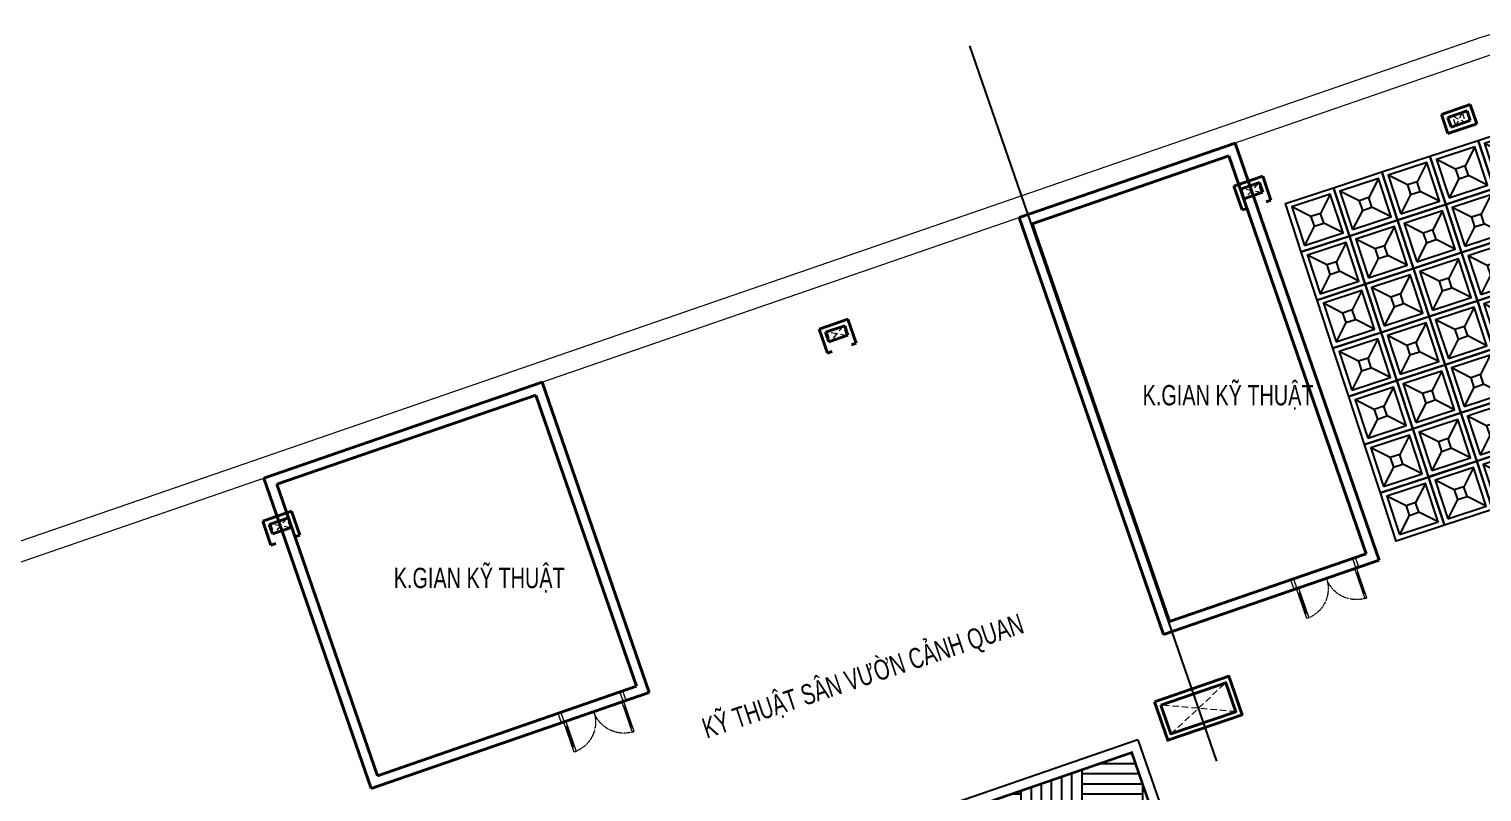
# Model space of a CAD drawing. Header units: millimetres. Extents: x -1307397 to 11565522512, y -626897 to 1138105.
# Drawn here: x 98047 to 126682, y 21840 to 36880 of the extents above; entities that cross this region are included whole.
import ezdxf
from ezdxf.enums import TextEntityAlignment as Align

# ---------------------------------------------------------------- set-up
doc = ezdxf.new("R2010")
doc.units = ezdxf.units.MM
doc.header["$MEASUREMENT"] = 0
for name, pattern in [('HIDDEN', [0.375, 0.25, -0.125]), ('Xref_NT1+NT2_MBDV Cot vach_220729$0$CENTERX2', [4, 2.5, -0.5, 0.5, -0.5]), ('Xref_ST_MBDV Cot vach 30.7.2022$0$HIDDEN2', [0.1875, 0.125, -0.0625])]:
    doc.linetypes.add(name, pattern=pattern)
for name, color, linetype in [('1-CAPLANH', 4, 'Continuous'), ('ccu12-Thay', 7, 'Continuous'), ('KT-Net manh', 139, 'Continuous'), ('KT-Tuong', 1, 'Continuous'), ('THAY', 8, 'Continuous'), ('THIET BI', 13, 'Continuous'), ('Xref_NT1+NT2_MBDV Cot vach_220729$0$KT-Text', 7, 'Continuous'), ('Xref_ST_MBDV Cot vach 30.7.2022$0$KT-Text', 7, 'Continuous')]:
    doc.layers.add(name, color=color, linetype=linetype)
for name, color, linetype, lineweight in [('AUDIT_I_220808132811-11', 7, 'Continuous', 9), ('KT-Kich thuoc', 159, 'Continuous', 18), ('KT-lomo nuoc', 3, 'HIDDEN', 5), ('KT-Net cat', 1, 'Continuous', 40), ('SPE-MEP-HVAC', 140, 'Continuous', 0), ('Xref_ST_MBDV Cot vach 30.7.2022$0$CUA', 37, 'Continuous', 13)]:
    doc.layers.add(name, color=color, linetype=linetype, lineweight=lineweight)
doc.styles.add('Xref_NT1+NT2_MBDV Cot vach_220729$0$Arial', font='arial.ttf', dxfattribs={"width": 0.7})
doc.styles.add('Xref_ST_MBDV Cot vach 30.7.2022$0$Arial', font='arial.ttf', dxfattribs={"width": 0.7})

# ---------------------------------------------------------------- blocks, each defined once
blk = doc.blocks.new('*U219')
at = {"layer": 'KT-lomo nuoc', "ltscale": 500}
for p, q in [((-346, 50), (28, 198)), ((-318, 248), (0, 0))]:
    blk.add_line(p, q, dxfattribs=at)
blk.add_lwpolyline([(-346, 50), (-318, 248), (28, 198), (0, 0)], close=True, dxfattribs=at)
blk = doc.blocks.new('*U226')
at = {"layer": 'KT-lomo nuoc', "ltscale": 500}
for p, q in [((-28, -198), (-198, 28)), ((-226, -170), (0, 0))]:
    blk.add_line(p, q, dxfattribs=at)
blk.add_lwpolyline([(-28, -198), (-226, -170), (-198, 28), (0, 0)], close=True, dxfattribs=at)
blk = doc.blocks.new('CTN TN T39')
at = {"layer": 'KT-Net cat'}
for p, q in [((-72606, 25763, 0), (-73173, 25567, 0)), ((-73173, 25567, 0), (-73042, 25189, 0)), ((-72667, 25635, 0), (-73046, 25505, 0)), ((-73046, 25505, 0), (-72980, 25316, 0)), ((-72667, 25635, 0), (-72602, 25446, 0)), ((-72475, 25384, 0), (-72606, 25763, 0)), ((-72475, 25384, 0), (-73042, 25189, 0)), ((-72980, 25316, 0), (-72602, 25446, 0)), ((-76694, 24351, 0), (-77261, 24155, 0)), ((-76531, 23879, 0), (-76694, 24351, 0)), ((-77261, 24155, 0), (-77098, 23683, 0)), ((-76756, 24224, 0), (-77134, 24094, 0)), ((-77134, 24094, 0), (-77068, 23904, 0)), ((-76756, 24224, 0), (-76690, 24035, 0)), ((-77068, 23904, 0), (-76690, 24035, 0)), ((-76531, 23879, 0), (-76625, 23846, 0)), ((-77003, 23715, 0), (-77098, 23683, 0)), ((-84870, 21528, 0), (-85437, 21333, 0)), ((-84707, 21056, 0), (-84870, 21528, 0)), ((-85437, 21333, 0), (-85274, 20860, 0)), ((-84932, 21401, 0), (-85310, 21271, 0)), ((-85310, 21271, 0), (-85245, 21082, 0)), ((-85245, 21082, 0), (-84867, 21212, 0)), ((-84932, 21401, 0), (-84867, 21212, 0)), ((-84707, 21056, 0), (-84801, 21023, 0)), ((-85180, 20893, 0), (-85274, 20860, 0)), ((-95835, 17743, 0), (-96402, 17547, 0)), ((-96402, 17547, 0), (-96239, 17074, 0)), ((-95897, 17616, 0), (-96275, 17485, 0)), ((-96275, 17485, 0), (-96210, 17296, 0)), ((-95897, 17616, 0), (-95832, 17426, 0)), ((-95672, 17270, 0), (-95835, 17743, 0)), ((-96210, 17296, 0), (-95832, 17426, 0)), ((-95672, 17270, 0), (-95766, 17237, 0)), ((-96144, 17107, 0), (-96239, 17074, 0))]:
    blk.add_line(p, q, dxfattribs=at)
at = {"layer": 'KT-lomo nuoc', "linetype": 'HIDDEN', "rotation": 207.1966150065736}
blk.add_blockref('*U226', (-72886, 25348, 0), dxfattribs=at)
at = {"layer": 'KT-lomo nuoc', "linetype": 'HIDDEN', "xscale": -0.9999999999999997, "rotation": 10.8976534755902}
for p in [(-77045, 23912, 0), (-85221, 21090, 0), (-96186, 17304, 0)]:
    blk.add_blockref('*U219', p, dxfattribs=at)
blk = doc.blocks.new('Bemai')
at = {"layer": 'THIET BI'}
for p, q in [((100, -100), (400, -400)), ((600, -400), (900, -100)), ((100, -900), (400, -600)), ((600, -600), (900, -900))]:
    blk.add_line(p, q, dxfattribs=at)
for points in [[(0, 0), (1000, 0), (1000, -1000), (0, -1000)], [(900, -100), (100, -100), (100, -900), (900, -900)], [(400, -600), (600, -600), (600, -400), (400, -400)]]:
    blk.add_lwpolyline(points, close=True, dxfattribs=at)
blk = doc.blocks.new('bet1')
at = {"layer": 'THAY', "extrusion": (0, 0, -1), "xscale": -1, "zscale": -1, "rotation": 161.8108607022541}
for p in [(40075, -71636, 0), (41025, -71948, 0), (41975, -72260, 0), (42925, -72572, 0), (39763, -72586, 0), (43875, -72884, 0), (40713, -72898, 0), (44825, -73196, 0), (41663, -73210, 0), (42613, -73522, 0), (39451, -73536, 0), (43563, -73834, 0), (40401, -73848, 0), (44513, -74147, 0), (41351, -74160, 0), (42301, -74472, 0), (39139, -74486, 0), (43251, -74784, 0), (40089, -74798, 0), (44201, -75097, 0), (41039, -75110, 0), (41989, -75422, 0), (38826, -75436, 0), (42939, -75734, 0), (39776, -75748, 0), (43889, -76047, 0), (40726, -76060, 0), (41676, -76372, 0), (38514, -76386, 0), (42627, -76684, 0), (39464, -76698, 0), (43577, -76997, 0), (40414, -77010, 0), (41364, -77322, 0), (38202, -77336, 0), (42314, -77634, 0), (39152, -77648, 0), (43264, -77947, 0), (40102, -77960, 0), (41052, -78272, 0), (42002, -78585, 0), (42952, -78897, 0)]:
    blk.add_blockref('Bemai', p, dxfattribs=at)
blk = doc.blocks.new('*U274')
at = {"linetype": 'HIDDEN', "ltscale": 500}
for p, q in [((839, 1216), (0, 0)), ((-313, 512), (1152, 704))]:
    blk.add_line(p, q, dxfattribs=at)
blk.add_lwpolyline([(-313, 512), (839, 1216), (1152, 704), (0, 0)], close=True, dxfattribs=at)
blk = doc.blocks.new('A$C13523347')
at = {"layer": 'KT-Net cat'}
for p, q in [((-85266, 41051, 0), (-81012, 42518, 0)), ((-78173, 34297, 0), (-81012, 42518, 0)), ((-85011, 40927, 0), (-81135, 42264, 0)), ((-78428, 34421, 0), (-81135, 42264, 0)), ((-82427, 32830, 0), (-85266, 41051, 0)), ((-82303, 33084, 0), (-85011, 40927, 0)), ((-94672, 37806, 0), (-100154, 35914, 0)), ((-92558, 31684, 0), (-94672, 37806, 0)), ((-94795, 37551, 0), (-99900, 35790, 0)), ((-92812, 31808, 0), (-94795, 37551, 0)), ((-98040, 29791, 0), (-100154, 35914, 0)), ((-97917, 30045, 0), (-99900, 35790, 0)), ((-78428, 34421, 0), (-82303, 33084, 0)), ((-78173, 34297, 0), (-82427, 32830, 0)), ((-92812, 31808, 0), (-97917, 30045, 0)), ((-92558, 31684, 0), (-98040, 29791, 0))]:
    blk.add_line(p, q, dxfattribs=at)
at = {"layer": 'KT-Net cat', "elevation": 0}
for points in [[(-82601, 31500), (-81136, 32006), (-80874, 31246), (-82340, 30744)], [(-82474, 31438), (-81198, 31879), (-81001, 31308), (-82278, 30871)]]:
    blk.add_lwpolyline(points, close=True, dxfattribs=at)
at = {"layer": 'SPE-MEP-HVAC', "linetype": 'HIDDEN', "ltscale": 1000, "xscale": -1, "rotation": 230.4488267378189}
blk.add_blockref('*U274', (-82474, 31438, 0), dxfattribs=at)
blk = doc.blocks.new('*U488')
for p, q in [((-1260, 525), (-1300, 525)), ((-1280, 100), (-1280, 525)), ((-90, 525), (-50, 525)), ((-70, 100), (-70, 525)), ((-1260, 100), (-1300, 100)), ((-90, 100), (-50, 100))]:
    blk.add_line(p, q)
for points in [[(-1300, 0), (-1260, 0), (-1260, 625), (-1300, 625)], [(-50, 0), (-90, 0), (-90, 625), (-50, 625)], [(-1350, -200), (-1290, -200), (-1290, -40), (-1300, -40), (-1300, 0), (-1350, 0)], [(0, -200), (-60, -200), (-60, -40), (-50, -40), (-50, 0), (0, 0)]]:
    blk.add_lwpolyline(points, close=True)
at = {"linetype": 'Xref_ST_MBDV Cot vach 30.7.2022$0$HIDDEN2'}
for centre, start, end in [((-1300, 0), 0, 90), ((-50, 0), 90, 180)]:
    blk.add_arc(centre, 625, start, end, dxfattribs=at)

msp = doc.modelspace()

# ---------------------------------------------------------------- hatches: boundary and pattern name
at = {"layer": 'KT-Net manh'}
h = msp.add_hatch(dxfattribs=at)
h.set_pattern_fill('AR-PARQ1', color=256, scale=100)
edge = h.paths.add_edge_path()
edge.add_line((134383.1, 24515.2), (132988.8, 24033.7))
edge.add_line((132988.8, 24033.7), (132601.3, 25138.5))
edge.add_line((132601.3, 25138.5), (130905.3, 24553))
edge.add_line((130905.3, 24553), (132634.8, 19543.6))
edge.add_line((132634.8, 19543.6), (124931, 16883.9))
edge.add_line((124931, 16883.9), (125355.3, 15654.8))
edge.add_line((125355.3, 15654.8), (125544.4, 15720.1))
edge.add_line((125544.4, 15720.1), (126523.4, 12884.3))
edge.add_line((126523.4, 12884.3), (120662.9, 10861))
edge.add_line((120662.9, 10861), (119683.8, 13696.7))
edge.add_line((119683.8, 13696.7), (119872.9, 13762))
edge.add_line((119872.9, 13762), (118698, 17164.9))
edge.add_line((118698, 17164.9), (118503.7, 17125.5))
edge.add_line((118503.7, 17125.5), (118103.3, 18264.8))
edge.add_line((118103.3, 18264.8), (117592.5, 18089.5))
edge.add_line((117592.5, 18089.5), (117040.6, 19697.4))
edge.add_line((117040.6, 19697.4), (117551.4, 19872.7))
edge.add_line((117551.4, 19872.7), (117533.2, 19936.5))
edge.add_line((117533.2, 19936.5), (120365.7, 20914.4))
edge.add_line((120365.7, 20914.4), (119778.3, 22615.9))
edge.add_line((119778.3, 22615.9), (115241.1, 21049.4))
edge.add_line((115241.1, 21049.4), (117590.7, 14243.9))
edge.add_line((117590.7, 14243.9), (108327.2, 11045.7))
edge.add_line((108327.2, 11045.7), (107087.1, 14637.7))
edge.add_line((107087.1, 14637.7), (103552, 13417.2))
edge.add_line((103552, 13417.2), (102507.6, 16441.9))
edge.add_line((102507.6, 16441.9), (98995.7, 15229.2))
edge.add_line((98995.7, 15229.2), (103621.8, 7466.5))
edge.add_arc((108136.4, 10961.5), 5709.4, 217.74518, 286.78084)
edge.add_line((109784.8, 5495.3), (132307.6, 13286.6))
edge.add_arc((132022.9, 13787.4), 576, 299.62144, 351.41554)
edge.add_line((132592.5, 13701.4), (132813.4, 14718.1))
edge.add_arc((133457.3, 14589.7), 656.6, 106.37295, 168.72723, ccw=False)
edge.add_line((133272.3, 15219.7), (137132.1, 16547.5))
edge.add_line((137132.1, 16547.5), (134383.1, 24515.2))
h.paths.add_polyline_path([(114201.3, 11804.2), (114579.4, 11934.8), (115558.5, 9098.8), (115180.4, 8968.3)], flags=16)
h.paths.add_polyline_path([(108718.8, 9911.4), (109096.9, 10042), (110076, 7206), (109697.9, 7075.5)], flags=16)
h.paths.add_polyline_path([(104804.8, 9512.2), (106532.2, 10108.6), (106662.7, 9730.5), (104935.3, 9134.1)], flags=16)
h.paths.add_polyline_path([(102964.2, 11562.7), (104573, 12112), (104779.8, 11506.4), (103171, 10957)], flags=16)

# ---------------------------------------------------------------- linework, layer by layer
at = {"layer": 'AUDIT_I_220808132811-11', "elevation": 0}
for points in [[(133783.5, 27666.5), (131368.6, 34661.1, 0.3643585), (126660.6, 36716), (97724.9, 26733.8, 0.4519048), (95508.5, 21080.7), (103621.7, 7466.8, 0.3106789), (109784.7, 5495.6), (132307.5, 13286.9, 0.2299221), (132592.4, 13701.7), (132813.3, 14718.4, -0.27899), (133272.2, 15220), (137692.5, 16740.6, -0.4143404), (138345.1, 16423.5), (146674.3, -7667.2, 0.3197537), (151872.4, -11370), (197009.7, -11370, 0.4808686), (202150.3, -4939.1), (201541.6, -2244), (201496.4, -2043.6), (199720.9, 6476.1)], [(95679.4, 21169.4, -0.4594567), (97719.5, 26318.8), (127155.2, 36473.9)]]:
    msp.add_lwpolyline(points, format="xyb", dxfattribs=at)
at = {"layer": 'KT-Net manh'}
msp.add_line((116580.2, 36551.8), (121450.8, 22444.3), dxfattribs=at)
at = {"layer": 'KT-Net manh', "color": 3, "linetype": 'Xref_NT1+NT2_MBDV Cot vach_220729$0$CENTERX2', "ltscale": 2, "const_width": 50, "elevation": 0}
msp.add_lwpolyline([(120365.7, 20914.4), (119778.3, 22615.9), (115241.1, 21049.4)], dxfattribs=at)
at = {"layer": 'KT-Tuong'}
for p, q in [((119902, 22870.5, 0), (114986.7, 21173.5, 0)), ((119902, 22870.5, 0), (120554.7, 20979.8, 0)), ((119778.2, 22616.2, 0), (115241, 21049.7, 0)), ((119778.2, 22616.2, 0), (120365.7, 20914.5, 0))]:
    msp.add_line(p, q, dxfattribs=at)

# ---------------------------------------------------------------- block references
at = {"layer": '1-CAPLANH'}
msp.add_blockref('bet1', (168894.5, 105995.7, 0), dxfattribs=at)
at = {"layer": 'ccu12-Thay'}
msp.add_blockref('A$C13523347', (202829.9, -7885.6, 0), dxfattribs=at)
at = {"layer": 'KT-Kich thuoc', "color": 2}
msp.add_blockref('CTN TN T39', (199054.3, 9630, 0), dxfattribs=at)
at = {"layer": 'Xref_ST_MBDV Cot vach 30.7.2022$0$CUA', "xscale": -1, "rotation": 199.0471379530761}
for p in [(124254.3, 26272.9, 0), (109815.5, 23640.8)]:
    msp.add_blockref('*U488', p, dxfattribs=at)

# ---------------------------------------------------------------- texts
at = {"layer": 'Xref_NT1+NT2_MBDV Cot vach_220729$0$KT-Text', "extrusion": (-2.08968e-07, 7.9144e-08, 1), "style": 'Xref_NT1+NT2_MBDV Cot vach_220729$0$Arial', "oblique": 360, "width": 0.7}
msp.add_text('KỸ THUẬT SÂN VƯỜN CẢNH QUAN', height=400, rotation=18.43304, dxfattribs=at).set_placement((114543.5, 23938.9, 0), align=Align.CENTER)
at = {"layer": 'Xref_ST_MBDV Cot vach 30.7.2022$0$KT-Text', "extrusion": (-8.16706e-08, 6.125e-10, 1), "style": 'Xref_ST_MBDV Cot vach 30.7.2022$0$Arial', "width": 0.7}
for p in [(121678.4, 29462.1, 0), (106919.2, 25858.6, 0)]:
    msp.add_text('K.GIAN KỸ THUẬT', height=400, dxfattribs=at).set_placement(p, align=Align.CENTER)

doc.saveas('drawing.dxf')
